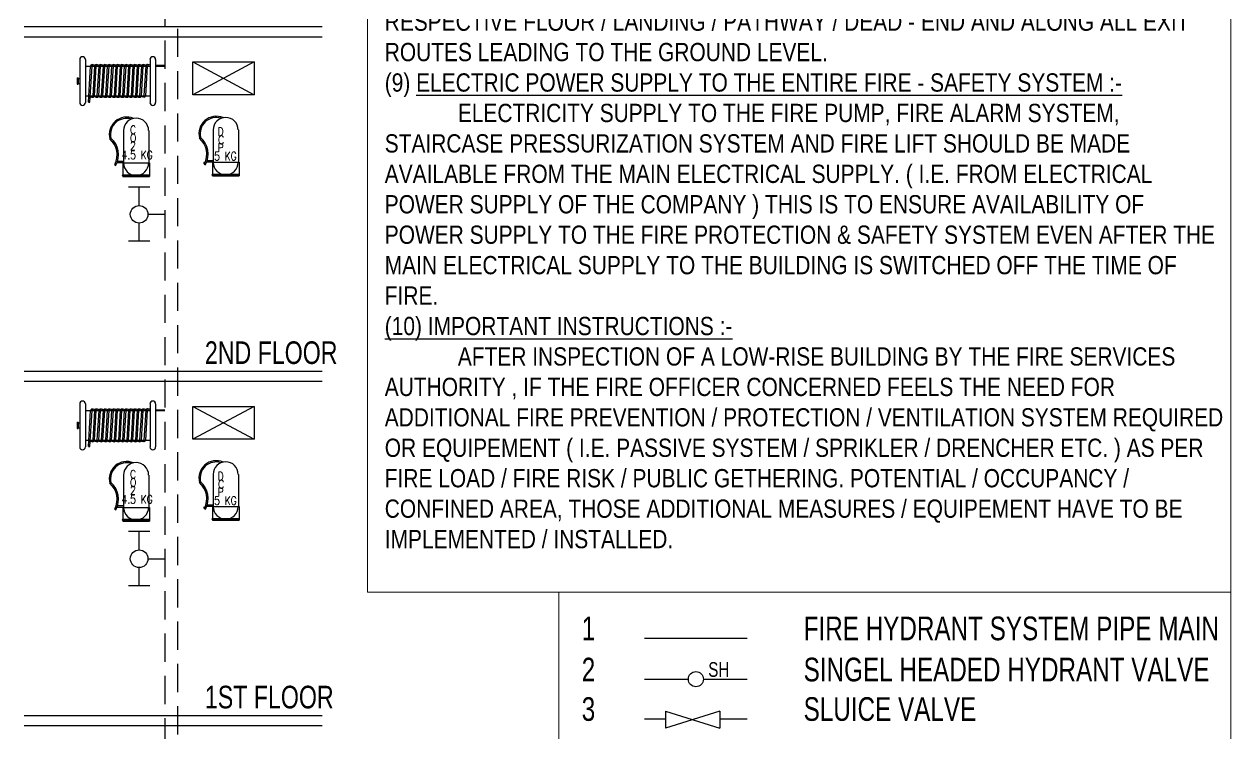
# Model space of a CAD drawing. Header units: millimetres. Extents: x 49 to 419, y 19 to 121.
# Drawn here: x 347.77 to 358.45, y 82.09 to 88.37 of the extents above; entities that cross this region are included whole.
import ezdxf

# ---------------------------------------------------------------- set-up
doc = ezdxf.new("R2010")
doc.units = ezdxf.units.MM
doc.header["$MEASUREMENT"] = 0
doc.linetypes.add('HIDDEN', pattern=[0.375, 0.25, -0.125])
for name, color, linetype in [('BOU', 7, 'Continuous'), ('FIRE DETAIL', 7, 'Continuous'), ('Text', 7, 'Continuous'), ('TEXT2', 7, 'Continuous')]:
    doc.layers.add(name, color=color, linetype=linetype)
doc.layers.add('COLOR', color=1, linetype='Continuous', lineweight=30)
doc.layers.add('HIDDEN', color=4, linetype='HIDDEN', lineweight=5)
doc.styles.add('DIM3', font='romans.shx', dxfattribs={"width": 0.8})
doc.styles.add('Dinesh', font='swisscl.ttf')

# ---------------------------------------------------------------- blocks, each defined once
blk = doc.blocks.new('A$C50F36B45')
at = {"layer": 'BOU', "lineweight": 15}
for points in [[(-9.924, 0), (0, 0), (0, -33.822), (-9.924, -33.822)], [(-7.723, -41.443), (0, -41.443), (0, -33.822), (-7.723, -33.822)]]:
    blk.add_lwpolyline(points, close=True, dxfattribs=at)
at = {"layer": 'FIRE DETAIL', "color": 1}
for p, q in [((-6.739, -34.351), (-5.557, -34.351)), ((-6.739, -34.823), (-6.235, -34.823)), ((-6.061, -34.823), (-5.557, -34.823)), ((-6.496, -35.189), (-5.872, -35.388)), ((-5.872, -35.189), (-6.496, -35.388)), ((-6.496, -35.189), (-6.496, -35.388)), ((-5.872, -35.189), (-5.872, -35.388)), ((-6.739, -35.277), (-6.496, -35.277)), ((-5.872, -35.277), (-5.557, -35.277))]:
    blk.add_line(p, q, dxfattribs=at)
blk.add_circle((-6.148, -34.823), 0.0867, dxfattribs=at)
at = {"layer": 'FIRE DETAIL', "style": 'Dinesh'}
for s, height, p in [('1', 0.272, (-7.46, -34.375)), ('FIRE HYDRANT SYSTEM PIPE MAIN', 0.27213, (-4.91, -34.375)), ('2', 0.272, (-7.46, -34.848)), ('SINGEL HEADED HYDRANT VALVE', 0.27213, (-4.91, -34.848)), ('3', 0.272, (-7.46, -35.302)), ('SLUICE VALVE', 0.27213, (-4.91, -35.302))]:
    blk.add_text(s, height=height, dxfattribs=at).set_placement(p)
at = {"layer": 'FIRE DETAIL', "color": 1, "style": 'Dinesh'}
blk.add_text('SH', height=0.1693, dxfattribs=at).set_placement((-6.006, -34.796))
at = {"layer": 'FIRE DETAIL', "color": 7, "insert": (-9.724, -0.2), "char_height": 0.21, "width": 9.66971, "attachment_point": 1, "style": 'Dinesh'}
blk.add_mtext("\\pt0.42;{\\fArial Narrow|b0|i0|c0|p34;\\C1;(1)\t\\LHYDRANT SYSTEM :-\\C256;\\P\\ptz;\\l\\C7;\tON/OFF SWITCHES LOCATED NEAR THE  HOSE REEL HOSE OR HYDRANT OUTLET, AT EACH FLOOR FOR THE MAIN FIRE-PUMP AT UNDERGROUND WATER TANK WITH A CAPACITY TO DISCHARGE 900 LITERS PER MINUTE AT 3 BAR PRESSURE AS MEASURED AT THE TERRACE LEVEL SHOULD BE INSTALLED. \\P\tTHE RISER FOR THE BUILDINGS EXCEEDING 18 MITERS HEIGHT SHOULD NOT BE OF LESS THAN 100 MM. INTERNAL DIAMETER. THE RISER SHOULD BE CONNECTED TO THE BOTTOM OF THE TERRACE TANK WITH A STOP VALVE AND A NRV TO ACT A DOWN-COMER.\\P\tONE RISER IS REQUIRED FOR EVERY 1000 SQ. METERS FLOOR AREA AND IF THE BUILDING IS DIVIDED INTO, TWO OR MORE PARTS THEN EACH PART SHOULD HAVE A SEPARATE RISER WITH ALL THE FITTINGS AT EACH FLOOR LEVEL.\\P\tEACH FLOOR SHOULD HAVE ONE HYDRANT OUTLET WITH A COUPLING FOR ATTACHING A 63 MM. DIA . HOSE . 25 MM. BORE HOSE- REEL HOSE WITH 8 MM. SHUT- OFF NOZZLE AT EACH FLOOR LANDING. THE LENGTH OF THE HOSE SHOULD BE ENOUGH TO REACH THE FARTHEST CORNER OR THE FLOOR. HOSE-BOX WITH\\P15 METERS LONG 63 MM.  DIA. HOSE AND 12.5 MM. BORE NOZZLE AT ALTERNATE FLOORS. THE HOSE-REEL HOSE SHOULD BE COUPLED TO THE RISER.\\P\tFIRE - SERVICE INLET SHOULD BE  INSTALLED AT A POINT NEAR THE ENTRY TO THE PERMISES WHERE A FIRE SERVICE VEHICLE CAN APPROACH EASILY.\\P\tA PERMANENT HYDRANT POINT COMPRISING OF 63 MM DIA SIZE 2 NOS OF HYDRANT VALVES SHOULD BE INSTALLED AT THE TERRACE LEVEL.\\P\tOVERHEAD TANK REFILLING BYPASS CONNECTION SHOULD BE DONE AT THE TERRACE LEVEL.\\P\tTHE OVERHEAD TANK SHALL BE OF A CAPACITY OF NOT LESS THAN 20,000 LITERS. THE UNDERGROUND TANK SHALL BE OF NOT LESS THAN 1,00,000 LITERS.\\C1;\\P\\pt0.42;(2)\t\\LFIRE LIFT :-\\C256;\\P\\ptz;\\l\t\\C7;THE FIRE-LIFT AND ALL LIFTS SHOULD HAVE A PROVISION TO GROUND TO AUTOMATICALLY IN CASE OF ELECTRICITY FAILURE . EACH BUILDING SHOULD HAVE AT LEAST ONE LIFT AS A FIRE -LIFT AND IF THE BUILDING IS DIVIDED INTO A MORE PARTS THEN  EACH PART SHOULD HAVE A FIRE-LIFT. LIFT-WELL SHOULD HAVE BLOWERS TO PRESSURIZE THE LIFT -WELL SO CONNECTED THAT IT WILL AUTOMATICALLY OPERATE WHEN ALARM CALL POINT IS OPERATE, SO THAT IF PREVENTS THE LIFT WELL GETTING SMOKE LOGGED.\\P\\L\\C1;(3) FIRE ALARM :-\\C256;\\P\\l\t\\C7;FIRE ALARM CALL POINT TO BE INSTALLED AT EACH FLOOR WITH SOUNDERS CAPABLE OF BEING HEARD ALL THROUGHOUT THE BUILDING\\C0;.\\P\\L\\C1;(4) FIRE EXTINGUISHERS :-\\C256;\\P\\l\t\\C7;ONE CARBON DIOXIDE (CO2 ) TYPE EXTINGUISHER OF 4.5 KG. WITH ISI MARK. AND ONE EXTINGUISHER OF 5 KG. DRY CHEMICAL POWDER (DCP) TYPE EXTINGUISHER WITH ISI MARK TO INSTALLED ON EACH FLOOR IN CASE OF COMMERCIAL BUILDING.\\P\tONE CARBON DIOXIDE (CO2 ) TYPE EXTINGUISHER OF 4.5 KG. WITH ISI MARK. OR TWO CARBON DIOXIDE (CO2 ) TYPE EXTINGUISHER OF 2 KG. CAPACITY ON EACH FLOOR AND 5 KG. DRY CHEMICAL POWDER (DCP) WITH ISI MARK TYPE EXTINGUISHER ON ALTERNATE FLOOR IN CASE OF RESIDENTIAL BUILDINGS.\\P\tIF THE BUILDING IS DIVIDED INTO TWO OR MORE PARTS THEN EACH PART SHOULD HAVE THESE EXTINGUISHERS INSTALLED.\\C256;\\P\\C1;(5) \\LSTAIRCASE :-\\C256;\\P\\l\t\\C7;THE STAIRCASE HAS TO BE OPEN FROM AT LEAST ONE OR TWO SIDES BUT IF THE STAIRCASE IS IN THE CENTRE CORE OF THE BUILDING IT HAS TO BE PRESSURIZED TO PREVENT IT FROM GETTING SMOKE LOGGED.\\P\tTHE  RISER / DOWN - COMER SHOULD BE LOCATED IN THE STAIRCASE OR CLOSE TO IN TO MAKE IT EASILY APPROACHABLE IN CASE OF FIRE FROM THE FLOOR BELOW OR ABOVE\\C256;.\\P\\L\\C1;(6) BASEMENT :-\\C256;\\P\\l\t\\C7;THE BASEMENT OF 200 SQ. METERS OR MORE SHOULD BE  PROTECTED WITH AUTOMATIC SPRINKLER SYSTEM WITH AT LEAST ONE SPRINKLE HEAD FOR ACTUAL CAR PARKING SPACE.\\P\tADDITIONALLY BE PROTECTED BY A HYDRANT OUTLET AND TWO 25 MM. BORE HOSE- REEL HOSES  WITH 8MM . BORE  NOZZLES AT EACH BASEMENT LEVEL.\\P\\C1;(7)\\L LIGHTENING ARRESTER :-\\C256;\\P\\l\\C7;\tA LIGHTENING ARRESTER SHOULD ALSO BE INSTALLED AND BE PROPERLY EARTHED TO PREVENT DAMAGE TO THE BUILDING WHEN THE LIGHTENING STRIKES.\\P\\C1;(8) \\LPHOTO LUMINESCENT ( AUTO GLOW ) SIGNAGE'S :\\l\\C256;\\P\\C7;\tIF THE BUILDING FALLS IN A CONFINED AREA OR IF IT HAS AN ENCLOSED STAIRCASE OR IS NOT WELL LIT-UP ON THE INSIDE, THEN ADEQUATE PHOTO LUMINESCENT ( AUTO GLOW ) SIGNAGE'S SHOULD BE DISPLAYED AT EACH FLOOR / LANDING / PATHWY / DEAD-END AND ALONG ALL EXIT ROUTES LANDING TO THE GROUND LEVEL. THE SIGNAGE SHOULD INDICATE FIRE FIGHTING, FIRE SAFETY, FIRST-AID AND OTHER SAFETY EQUIPEMENT PRESENT ON THE RESPECTIVE FLOOR / LANDING / PATHWAY / DEAD - END AND ALONG ALL EXIT ROUTES LEADING TO THE GROUND LEVEL.\\P\\C1;(9) \\LELECTRIC POWER SUPPLY TO THE ENTIRE FIRE - SAFETY SYSTEM :-\\C256;\\P\\l\\C7;\tELECTRICITY SUPPLY TO THE FIRE PUMP, FIRE ALARM SYSTEM, STAIRCASE PRESSURIZATION SYSTEM AND FIRE LIFT SHOULD BE MADE AVAILABLE FROM THE MAIN ELECTRICAL SUPPLY. ( I.E. FROM ELECTRICAL POWER SUPPLY OF THE COMPANY ) THIS IS TO ENSURE AVAILABILITY OF POWER SUPPLY TO THE FIRE PROTECTION & SAFETY SYSTEM EVEN AFTER THE MAIN ELECTRICAL SUPPLY TO THE BUILDING IS SWITCHED OFF THE TIME OF FIRE.\\P\\L\\C1;(10) IMPORTANT INSTRUCTIONS :-\\C256;\\P\\l\\C7;\tAFTER INSPECTION OF A LOW-RISE BUILDING BY THE FIRE SERVICES AUTHORITY , IF THE FIRE OFFICER CONCERNED FEELS THE NEED FOR ADDITIONAL FIRE PREVENTION / PROTECTION / VENTILATION SYSTEM REQUIRED OR EQUIPEMENT ( I.E. PASSIVE SYSTEM / SPRIKLER / DRENCHER ETC. ) AS PER FIRE LOAD / FIRE RISK / PUBLIC GETHERING. POTENTIAL / OCCUPANCY / CONFINED AREA, THOSE ADDITIONAL MEASURES / EQUIPEMENT HAVE TO BE\\C256; \\C7;IMPLEMENTED / INSTALLED.}", dxfattribs=at)

msp = doc.modelspace()

# ---------------------------------------------------------------- linework, layer by layer
at = {"layer": 'COLOR'}
for points in [[(349.266, 88.037), (349.811, 88.037), (349.811, 87.746), (349.266, 87.746)], [(349.266, 84.987), (349.811, 84.987), (349.811, 84.696), (349.266, 84.696)]]:
    msp.add_lwpolyline(points, close=True, dxfattribs=at)
for centre in [(348.792, 86.688), (348.792, 83.638)]:
    msp.add_circle(centre, 0.0779, dxfattribs=at)
at = {"layer": 'FIRE DETAIL', "color": 7, "ltscale": 0.5}
for p, q in [((350.412, 88.347), (347.774, 88.347)), ((350.412, 88.257), (347.774, 88.257)), ((350.412, 85.297), (347.774, 85.297)), ((350.412, 85.207), (347.774, 85.207)), ((350.412, 82.247), (347.774, 82.247)), ((350.412, 82.157), (347.774, 82.157))]:
    msp.add_line(p, q, dxfattribs=at)
at = {"layer": 'HIDDEN', "color": 1, "linetype": 'Continuous', "lineweight": -3}
for p, q in [((349.266, 88.037), (349.811, 87.746)), ((349.811, 88.037), (349.266, 87.746)), ((349.266, 84.987), (349.811, 84.696)), ((349.811, 84.987), (349.266, 84.696))]:
    msp.add_line(p, q, dxfattribs=at)
at = {"layer": 'HIDDEN', "color": 1, "lineweight": -3}
msp.add_lwpolyline([(349.134, 74.207), (349.134, 108.475, 9.759232), (349.02, 108.476), (349.02, 74.207)], format="xyb", dxfattribs=at)
at = {"layer": 'Text', "color": 1}
for p, q in [((348.267, 88.059), (348.267, 87.678)), ((348.316, 88.059), (348.316, 87.678)), ((348.316, 88), (348.889, 88)), ((348.343, 87.682), (348.362, 88.001)), ((348.356, 87.682), (348.375, 88)), ((348.384, 87.737), (348.4, 88.001)), ((348.397, 87.736), (348.413, 88)), ((348.422, 87.737), (348.438, 88.001)), ((348.435, 87.736), (348.45, 88)), ((348.46, 87.737), (348.476, 88.001)), ((348.472, 87.736), (348.488, 88)), ((348.498, 87.737), (348.513, 88.001)), ((348.51, 87.736), (348.526, 88)), ((348.535, 87.737), (348.551, 88.001)), ((348.548, 87.736), (348.564, 88)), ((348.573, 87.737), (348.589, 88.001)), ((348.586, 87.736), (348.601, 88)), ((348.611, 87.737), (348.627, 88.001)), ((348.623, 87.736), (348.639, 88)), ((348.649, 87.737), (348.664, 88.001)), ((348.661, 87.736), (348.677, 88)), ((348.686, 87.737), (348.702, 88.001)), ((348.699, 87.736), (348.714, 88)), ((348.724, 87.737), (348.74, 88.001)), ((348.736, 87.736), (348.752, 88)), ((348.762, 87.737), (348.777, 88.001)), ((348.774, 87.736), (348.79, 88)), ((348.799, 87.737), (348.815, 88.001)), ((348.812, 87.736), (348.828, 88)), ((348.837, 87.739), (348.853, 88.003)), ((348.85, 87.737), (348.865, 88.001)), ((348.888, 88), (348.889, 88)), ((348.889, 88.059), (348.889, 87.678)), ((348.938, 88.059), (348.938, 87.678)), ((348.938, 88.008), (349.02, 88.008)), ((348.938, 88), (349.02, 88)), ((348.243, 87.897), (348.243, 87.841)), ((348.243, 87.897), (348.254, 87.897)), ((348.254, 87.897), (348.254, 87.841)), ((348.254, 87.891), (348.267, 87.891)), ((348.254, 87.891), (348.267, 87.891)), ((348.243, 87.841), (348.254, 87.841)), ((348.254, 87.847), (348.267, 87.847)), ((348.316, 87.737), (348.889, 87.737)), ((348.343, 87.682), (348.356, 87.681)), ((348.654, 87.429), (348.654, 87.143)), ((348.877, 87.429), (348.877, 87.143)), ((349.447, 87.435), (349.447, 87.15)), ((349.67, 87.435), (349.67, 87.15)), ((348.654, 87.143), (348.596, 87.143)), ((348.654, 87.156), (348.601, 87.156)), ((348.647, 87.143), (348.647, 87.037)), ((348.654, 87.143), (348.884, 87.143)), ((348.884, 87.143), (348.884, 87.037)), ((349.368, 87.145), (349.37, 87.152)), ((349.368, 87.145), (349.37, 87.152)), ((349.369, 87.134), (349.368, 87.145)), ((349.369, 87.134), (349.368, 87.145)), ((349.37, 87.152), (349.37, 87.152)), ((349.447, 87.15), (349.389, 87.15)), ((349.447, 87.163), (349.394, 87.163)), ((349.44, 87.15), (349.44, 87.043)), ((349.447, 87.15), (349.676, 87.15)), ((349.676, 87.15), (349.676, 87.043)), ((348.576, 87.126), (348.586, 87.12)), ((348.577, 87.128), (348.586, 87.122)), ((348.647, 87.037), (348.884, 87.037)), ((349.368, 87.132), (349.378, 87.127)), ((349.369, 87.134), (349.379, 87.129)), ((349.44, 87.043), (349.676, 87.043)), ((349.44, 87.035), (349.44, 87.029)), ((349.44, 87.035), (349.676, 87.035)), ((349.676, 87.035), (349.676, 87.029)), ((348.647, 87.029), (348.647, 87.022)), ((348.647, 87.029), (348.884, 87.029)), ((348.647, 87.022), (348.884, 87.022)), ((348.887, 86.928), (348.697, 86.928)), ((348.792, 86.766), (348.792, 86.928)), ((348.884, 87.029), (348.884, 87.022)), ((349.44, 87.029), (349.676, 87.029)), ((348.792, 86.449), (348.792, 86.611)), ((348.87, 86.688), (349.02, 86.688)), ((348.887, 86.449), (348.697, 86.449)), ((348.267, 85.009), (348.267, 84.628)), ((348.316, 85.009), (348.316, 84.628)), ((348.889, 85.009), (348.889, 84.628)), ((348.938, 85.009), (348.938, 84.628)), ((348.316, 84.95), (348.889, 84.95)), ((348.343, 84.632), (348.362, 84.951)), ((348.356, 84.632), (348.375, 84.95)), ((348.384, 84.687), (348.4, 84.951)), ((348.397, 84.686), (348.413, 84.95)), ((348.422, 84.687), (348.438, 84.951)), ((348.435, 84.686), (348.45, 84.95)), ((348.46, 84.687), (348.476, 84.951)), ((348.472, 84.686), (348.488, 84.95)), ((348.498, 84.687), (348.513, 84.951)), ((348.51, 84.686), (348.526, 84.95)), ((348.535, 84.687), (348.551, 84.951)), ((348.548, 84.686), (348.564, 84.95)), ((348.573, 84.687), (348.589, 84.951)), ((348.586, 84.686), (348.601, 84.95)), ((348.611, 84.687), (348.627, 84.951)), ((348.623, 84.686), (348.639, 84.95)), ((348.649, 84.687), (348.664, 84.951)), ((348.661, 84.686), (348.677, 84.95)), ((348.686, 84.687), (348.702, 84.951)), ((348.699, 84.686), (348.714, 84.95)), ((348.724, 84.687), (348.74, 84.951)), ((348.736, 84.686), (348.752, 84.95)), ((348.762, 84.687), (348.777, 84.951)), ((348.774, 84.686), (348.79, 84.95)), ((348.799, 84.687), (348.815, 84.951)), ((348.812, 84.686), (348.828, 84.95)), ((348.837, 84.689), (348.853, 84.953)), ((348.85, 84.687), (348.865, 84.951)), ((348.888, 84.95), (348.889, 84.95)), ((348.938, 84.958), (349.02, 84.958)), ((348.938, 84.95), (349.02, 84.95)), ((348.243, 84.847), (348.243, 84.791)), ((348.243, 84.847), (348.254, 84.847)), ((348.243, 84.791), (348.254, 84.791)), ((348.254, 84.847), (348.254, 84.791)), ((348.254, 84.841), (348.267, 84.841)), ((348.254, 84.841), (348.267, 84.841)), ((348.254, 84.797), (348.267, 84.797)), ((348.316, 84.687), (348.889, 84.687)), ((348.343, 84.632), (348.356, 84.631)), ((348.654, 84.379), (348.654, 84.093)), ((348.877, 84.379), (348.877, 84.093)), ((349.447, 84.385), (349.447, 84.1)), ((349.67, 84.385), (349.67, 84.1)), ((348.576, 84.076), (348.586, 84.07)), ((348.577, 84.078), (348.586, 84.072)), ((348.654, 84.093), (348.596, 84.093)), ((348.654, 84.106), (348.601, 84.106)), ((348.647, 84.093), (348.647, 83.987)), ((348.654, 84.093), (348.884, 84.093)), ((348.884, 84.093), (348.884, 83.987)), ((349.368, 84.095), (349.37, 84.102)), ((349.368, 84.095), (349.37, 84.102)), ((349.369, 84.084), (349.368, 84.095)), ((349.369, 84.084), (349.368, 84.095)), ((349.368, 84.082), (349.378, 84.077)), ((349.369, 84.084), (349.379, 84.079)), ((349.37, 84.102), (349.37, 84.102)), ((349.447, 84.1), (349.389, 84.1)), ((349.447, 84.113), (349.394, 84.113)), ((349.44, 84.1), (349.44, 83.993)), ((349.447, 84.1), (349.676, 84.1)), ((349.676, 84.1), (349.676, 83.993)), ((348.647, 83.987), (348.884, 83.987)), ((348.647, 83.979), (348.647, 83.972)), ((348.647, 83.979), (348.884, 83.979)), ((348.647, 83.972), (348.884, 83.972)), ((348.884, 83.979), (348.884, 83.972)), ((349.44, 83.993), (349.676, 83.993)), ((349.44, 83.985), (349.44, 83.979)), ((349.44, 83.985), (349.676, 83.985)), ((349.44, 83.979), (349.676, 83.979)), ((349.676, 83.985), (349.676, 83.979)), ((348.887, 83.878), (348.697, 83.878)), ((348.792, 83.716), (348.792, 83.878)), ((348.87, 83.638), (349.02, 83.638)), ((348.792, 83.399), (348.792, 83.561)), ((348.887, 83.399), (348.697, 83.399))]:
    msp.add_line(p, q, dxfattribs=at)
for centre, radius, start, end in [((348.291, 88.059), 0.025, 0, 180), ((348.375, 88.001), 0.0126, 53.182, 180), ((348.388, 88), 0.0126, 0, 180), ((348.413, 88.001), 0.0126, 53.182, 180), ((348.425, 88), 0.0126, 0, 180), ((348.45, 88.001), 0.0126, 53.182, 180), ((348.463, 88), 0.0126, 0, 180), ((348.488, 88.001), 0.0126, 53.182, 180), ((348.501, 88), 0.0126, 0, 180), ((348.526, 88.001), 0.0126, 53.182, 180), ((348.538, 88), 0.0126, 0, 180), ((348.564, 88.001), 0.0126, 53.182, 180), ((348.576, 88), 0.0126, 0, 180), ((348.601, 88.001), 0.0126, 53.182, 180), ((348.614, 88), 0.0126, 0, 180), ((348.639, 88.001), 0.0126, 53.182, 180), ((348.652, 88), 0.0126, 0, 180), ((348.677, 88.001), 0.0126, 53.182, 180), ((348.689, 88), 0.0126, 0, 180), ((348.715, 88.001), 0.0126, 53.182, 180), ((348.727, 88), 0.0126, 0, 180), ((348.752, 88.001), 0.0126, 53.182, 180), ((348.765, 88), 0.0126, 0, 180), ((348.79, 88.001), 0.0126, 53.182, 180), ((348.802, 88), 0.0126, 0, 180), ((348.828, 88.001), 0.0126, 53.182, 180), ((348.84, 88), 0.0126, 0, 180), ((348.866, 88.003), 0.0126, 53.182, 180), ((348.878, 88.001), 0.0126, 33.5269, 180), ((348.913, 88.059), 0.025, 0, 180), ((348.291, 87.678), 0.025, 180, 0), ((348.372, 87.739), 0.0126, 186.818, 0), ((348.384, 87.737), 0.0126, 233.182, 0), ((348.41, 87.739), 0.0126, 186.818, 0), ((348.422, 87.737), 0.0126, 233.182, 0), ((348.447, 87.739), 0.0126, 186.818, 0), ((348.46, 87.737), 0.0126, 233.182, 0), ((348.485, 87.739), 0.0126, 186.818, 0), ((348.498, 87.737), 0.0126, 233.182, 0), ((348.523, 87.739), 0.0126, 186.818, 0), ((348.535, 87.737), 0.0126, 233.182, 0), ((348.561, 87.739), 0.0126, 186.818, 0), ((348.573, 87.737), 0.0126, 233.182, 0), ((348.598, 87.739), 0.0126, 186.818, 0), ((348.611, 87.737), 0.0126, 233.182, 0), ((348.636, 87.739), 0.0126, 186.818, 0), ((348.649, 87.737), 0.0126, 233.182, 0), ((348.674, 87.739), 0.0126, 186.818, 0), ((348.686, 87.737), 0.0126, 233.182, 0), ((348.712, 87.739), 0.0126, 186.818, 0), ((348.724, 87.737), 0.0126, 233.182, 0), ((348.749, 87.739), 0.0126, 186.818, 0), ((348.762, 87.737), 0.0126, 233.182, 0), ((348.787, 87.739), 0.0126, 186.818, 0), ((348.799, 87.737), 0.0126, 233.182, 0), ((348.825, 87.74), 0.0126, 186.818, 0), ((348.837, 87.739), 0.0126, 233.182, 0), ((348.913, 87.678), 0.025, 180, 0), ((348.682, 87.395), 0.154, 67.2366, 194.5771), ((348.682, 87.395), 0.154, 67.2366, 194.5771), ((348.682, 87.395), 0.143, 72.9192, 193.1899), ((348.765, 87.429), 0.111, 0, 180), ((349.475, 87.402), 0.154, 67.2366, 194.5771), ((349.475, 87.402), 0.143, 72.9192, 193.1899), ((349.558, 87.435), 0.111, 0, 180), ((348.414, 87.215), 0.184, 331.7781, 50.132), ((348.414, 87.215), 0.196, 331.7781, 49.0454), ((349.207, 87.221), 0.184, 331.7781, 50.132), ((349.207, 87.221), 0.196, 331.7781, 49.0454), ((348.765, 87.143), 0.111, 180, 0), ((349.558, 87.15), 0.111, 180, 0), ((348.586, 87.121), 0.00102, 241.7781, 61.7781), ((348.647, 87.033), 0.004, 90, 270), ((348.884, 87.033), 0.004, 270, 90), ((349.369, 87.133), 0.00102, 61.7781, 241.7781), ((349.379, 87.128), 0.00102, 241.7781, 61.7781), ((349.44, 87.039), 0.004, 90, 270), ((349.676, 87.039), 0.004, 270, 90), ((348.291, 85.009), 0.025, 0, 180), ((348.913, 85.009), 0.025, 0, 180), ((348.375, 84.951), 0.0126, 53.182, 180), ((348.388, 84.95), 0.0126, 0, 180), ((348.413, 84.951), 0.0126, 53.182, 180), ((348.425, 84.95), 0.0126, 0, 180), ((348.45, 84.951), 0.0126, 53.182, 180), ((348.463, 84.95), 0.0126, 0, 180), ((348.488, 84.951), 0.0126, 53.182, 180), ((348.501, 84.95), 0.0126, 0, 180), ((348.526, 84.951), 0.0126, 53.182, 180), ((348.538, 84.95), 0.0126, 0, 180), ((348.564, 84.951), 0.0126, 53.182, 180), ((348.576, 84.95), 0.0126, 0, 180), ((348.601, 84.951), 0.0126, 53.182, 180), ((348.614, 84.95), 0.0126, 0, 180), ((348.639, 84.951), 0.0126, 53.182, 180), ((348.652, 84.95), 0.0126, 0, 180), ((348.677, 84.951), 0.0126, 53.182, 180), ((348.689, 84.95), 0.0126, 0, 180), ((348.715, 84.951), 0.0126, 53.182, 180), ((348.727, 84.95), 0.0126, 0, 180), ((348.752, 84.951), 0.0126, 53.182, 180), ((348.765, 84.95), 0.0126, 0, 180), ((348.79, 84.951), 0.0126, 53.182, 180), ((348.802, 84.95), 0.0126, 0, 180), ((348.828, 84.951), 0.0126, 53.182, 180), ((348.84, 84.95), 0.0126, 0, 180), ((348.866, 84.953), 0.0126, 53.182, 180), ((348.878, 84.951), 0.0126, 33.5269, 180), ((348.372, 84.689), 0.0126, 186.818, 0), ((348.384, 84.687), 0.0126, 233.182, 0), ((348.41, 84.689), 0.0126, 186.818, 0), ((348.422, 84.687), 0.0126, 233.182, 0), ((348.447, 84.689), 0.0126, 186.818, 0), ((348.46, 84.687), 0.0126, 233.182, 0), ((348.485, 84.689), 0.0126, 186.818, 0), ((348.498, 84.687), 0.0126, 233.182, 0), ((348.523, 84.689), 0.0126, 186.818, 0), ((348.535, 84.687), 0.0126, 233.182, 0), ((348.561, 84.689), 0.0126, 186.818, 0), ((348.573, 84.687), 0.0126, 233.182, 0), ((348.598, 84.689), 0.0126, 186.818, 0), ((348.611, 84.687), 0.0126, 233.182, 0), ((348.636, 84.689), 0.0126, 186.818, 0), ((348.649, 84.687), 0.0126, 233.182, 0), ((348.674, 84.689), 0.0126, 186.818, 0), ((348.686, 84.687), 0.0126, 233.182, 0), ((348.712, 84.689), 0.0126, 186.818, 0), ((348.724, 84.687), 0.0126, 233.182, 0), ((348.749, 84.689), 0.0126, 186.818, 0), ((348.762, 84.687), 0.0126, 233.182, 0), ((348.787, 84.689), 0.0126, 186.818, 0), ((348.799, 84.687), 0.0126, 233.182, 0), ((348.825, 84.69), 0.0126, 186.818, 0), ((348.837, 84.689), 0.0126, 233.182, 0), ((348.291, 84.628), 0.025, 180, 0), ((348.913, 84.628), 0.025, 180, 0), ((348.682, 84.345), 0.154, 67.2366, 194.5771), ((348.682, 84.345), 0.154, 67.2366, 194.5771), ((348.682, 84.345), 0.143, 72.9192, 193.1899), ((348.765, 84.379), 0.111, 0, 180), ((349.475, 84.352), 0.154, 67.2366, 194.5771), ((349.475, 84.352), 0.143, 72.9192, 193.1899), ((349.558, 84.385), 0.111, 0, 180), ((348.414, 84.165), 0.184, 331.7781, 50.132), ((348.414, 84.165), 0.196, 331.7781, 49.0454), ((349.207, 84.171), 0.184, 331.7781, 50.132), ((349.207, 84.171), 0.196, 331.7781, 49.0454), ((348.586, 84.071), 0.00102, 241.7781, 61.7781), ((348.765, 84.093), 0.111, 180, 0), ((349.369, 84.083), 0.00102, 61.7781, 241.7781), ((349.379, 84.078), 0.00102, 241.7781, 61.7781), ((349.558, 84.1), 0.111, 180, 0), ((348.647, 83.983), 0.004, 90, 270), ((348.884, 83.983), 0.004, 270, 90), ((349.44, 83.989), 0.004, 90, 270), ((349.676, 83.989), 0.004, 270, 90)]:
    msp.add_arc(centre, radius, start, end, dxfattribs=at)

# ---------------------------------------------------------------- block references
at = {"xscale": 0.77, "yscale": 0.77, "zscale": 0.77}
msp.add_blockref('A$C50F36B45', (358.453, 109.385), dxfattribs=at)

# ---------------------------------------------------------------- texts
at = {"layer": 'Text', "color": 1, "style": 'DIM3', "width": 0.8}
for s, p in [('C', (348.712, 87.399)), ('D', (349.486, 87.383)), ('O', (348.712, 87.326)), ('C', (349.491, 87.31)), ('4.5 KG', (348.636, 87.177)), ('2', (348.712, 87.257)), ('P', (349.486, 87.241)), ('5 KG', (349.456, 87.166)), ('C', (348.712, 84.349)), ('D', (349.486, 84.333)), ('O', (348.712, 84.276)), ('2', (348.712, 84.207)), ('P', (349.486, 84.191)), ('C', (349.491, 84.26)), ('4.5 KG', (348.636, 84.127)), ('5 KG', (349.456, 84.116))]:
    msp.add_text(s, height=0.0746, dxfattribs=at).set_placement(p)
at = {"layer": 'TEXT2', "linetype": 'ByBlock', "style": 'Dinesh'}
for s, p in [('2ND FLOOR', (349.374, 85.363)), ('1ST FLOOR', (349.374, 82.313))]:
    msp.add_text(s, height=0.2, dxfattribs=at).set_placement(p)

doc.saveas('drawing.dxf')
